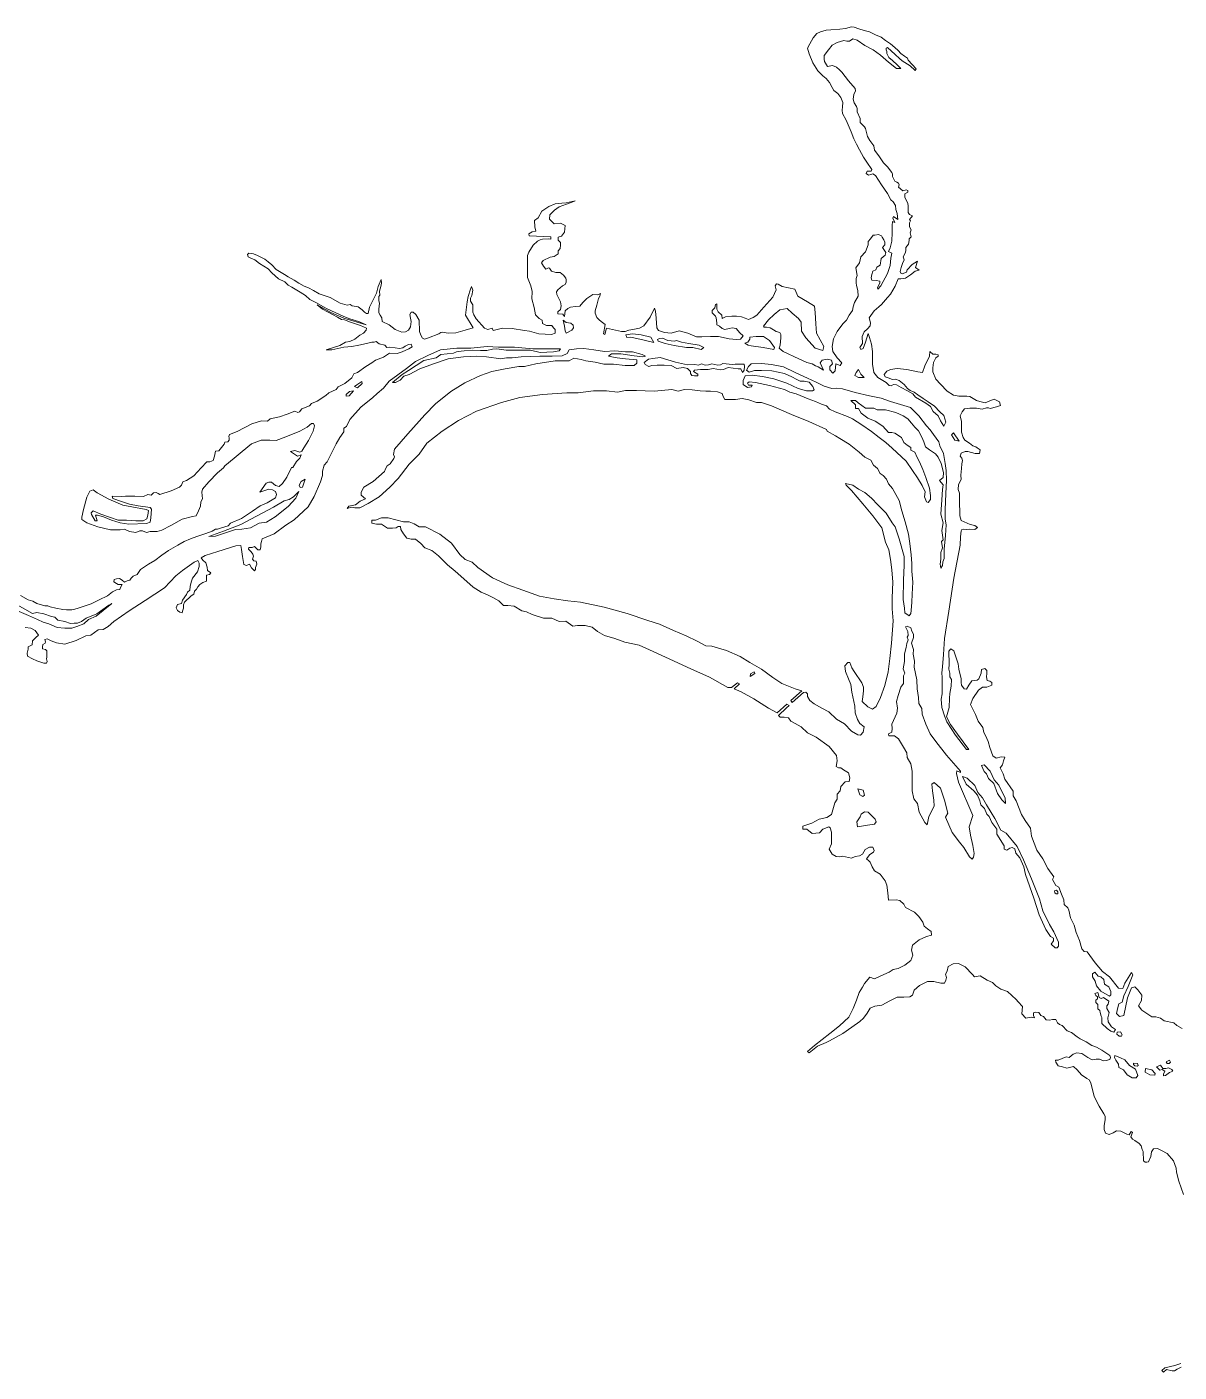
# Model space of a CAD drawing. Header units: inches. Extents: x 2272838 to 2338603, y 13196017 to 13295703.
# Drawn here: x 2285775 to 2298711, y 13272570 to 13287672 of the extents above; entities that cross this region are included whole.
import ezdxf

# ---------------------------------------------------------------- set-up
doc = ezdxf.new("R2010")
doc.units = ezdxf.units.IN
doc.header["$MEASUREMENT"] = 0
doc.layers.add('shoreline04_1', color=7, linetype='Continuous', lineweight=0)

msp = doc.modelspace()

# ---------------------------------------------------------------- linework, layer by layer
at = {"layer": 'shoreline04_1'}
for points in [[(2298745, 13276426), (2298686, 13276460), (2298653, 13276491), (2298543, 13276515), (2298501, 13276545), (2298449, 13276558), (2298404, 13276558), (2298347, 13276597), (2298291, 13276634), (2298254, 13276682), (2298289, 13276743), (2298293, 13276803), (2298249, 13276860), (2298213, 13276897), (2298178, 13276886), (2298132, 13276771), (2298091, 13276573), (2298043, 13276564), (2298009, 13276597), (2298024, 13276664), (2298035, 13276703), (2298071, 13276723), (2298089, 13276795), (2298137, 13276899), (2298191, 13277031), (2298178, 13277055), (2298100, 13276938), (2298078, 13276877), (2298030, 13276879), (2297930, 13277009), (2297852, 13277068), (2297770, 13277166), (2297678, 13277287), (2297646, 13277292), (2297620, 13277322), (2297594, 13277415), (2297555, 13277506), (2297533, 13277589), (2297492, 13277671), (2297472, 13277756), (2297463, 13277784), (2297422, 13277819), (2297418, 13277871), (2297389, 13277934), (2297359, 13278014), (2297325, 13278034), (2297290, 13278101), (2297303, 13278132), (2297237, 13278225), (2297179, 13278331), (2297114, 13278429), (2297053, 13278587), (2297042, 13278676), (2296983, 13278761), (2296940, 13278831), (2296883, 13278985), (2296846, 13279039), (2296849, 13279091), (2296755, 13279228), (2296736, 13279286), (2296701, 13279354), (2296727, 13279388), (2296740, 13279434), (2296753, 13279475), (2296714, 13279477), (2296655, 13279462), (2296618, 13279488), (2296586, 13279582), (2296566, 13279649), (2296538, 13279716), (2296518, 13279749), (2296508, 13279807), (2296453, 13279877), (2296425, 13279951), (2296399, 13280005), (2296369, 13280066), (2296395, 13280133), (2296460, 13280224), (2296503, 13280261), (2296551, 13280261), (2296607, 13280283), (2296607, 13280311), (2296586, 13280326), (2296557, 13280333), (2296549, 13280374), (2296551, 13280413), (2296551, 13280448), (2296529, 13280469), (2296494, 13280456), (2296488, 13280417), (2296464, 13280352), (2296442, 13280339), (2296384, 13280330), (2296351, 13280283), (2296325, 13280237), (2296297, 13280239), (2296269, 13280283), (2296264, 13280313), (2296264, 13280354), (2296236, 13280463), (2296230, 13280521), (2296180, 13280667), (2296149, 13280689), (2296125, 13280665), (2296130, 13280517), (2296125, 13280461), (2296138, 13280417), (2296138, 13280374), (2296154, 13280346), (2296151, 13280272), (2296138, 13280189), (2296132, 13280135), (2296128, 13280031), (2296099, 13279927), (2296143, 13279840), (2296223, 13279731), (2296351, 13279560), (2296325, 13279560), (2296202, 13279720), (2296102, 13279872), (2296078, 13279937), (2296047, 13280031), (2296041, 13280126), (2296049, 13280183), (2296052, 13280367), (2296047, 13280421), (2296056, 13280489), (2296067, 13280628), (2296075, 13280806), (2296127, 13281114), (2296181, 13281483), (2296251, 13281854), (2296257, 13281948), (2296264, 13282015), (2296272, 13282030), (2296290, 13282032), (2296322, 13282028), (2296361, 13282032), (2296416, 13282028), (2296448, 13282052), (2296416, 13282076), (2296364, 13282084), (2296264, 13282130), (2296249, 13282184), (2296249, 13282232), (2296244, 13282319), (2296244, 13282438), (2296229, 13282479), (2296233, 13282534), (2296264, 13282590), (2296259, 13282638), (2296268, 13282716), (2296270, 13282768), (2296279, 13282805), (2296270, 13282831), (2296253, 13282853), (2296264, 13282888), (2296307, 13282907), (2296340, 13282907), (2296422, 13282884), (2296468, 13282882), (2296479, 13282925), (2296444, 13282948), (2296429, 13282958), (2296394, 13282969), (2296359, 13282998), (2296305, 13283033), (2296285, 13283061), (2296266, 13283124), (2296268, 13283161), (2296266, 13283241), (2296253, 13283307), (2296274, 13283352), (2296302, 13283385), (2296363, 13283392), (2296435, 13283392), (2296500, 13283381), (2296548, 13283394), (2296572, 13283394), (2296591, 13283388), (2296661, 13283405), (2296706, 13283420), (2296695, 13283461), (2296635, 13283493), (2296585, 13283474), (2296535, 13283452), (2296474, 13283465), (2296437, 13283476), (2296363, 13283524), (2296328, 13283528), (2296239, 13283528), (2296177, 13283537), (2296107, 13283584), (2296031, 13283662), (2295979, 13283719), (2295946, 13283801), (2295946, 13283843), (2295953, 13283903), (2295981, 13283956), (2296007, 13283975), (2296007, 13283992), (2295981, 13283999), (2295944, 13283999), (2295912, 13284029), (2295909, 13283977), (2295857, 13283866), (2295831, 13283791), (2295779, 13283801), (2295653, 13283827), (2295545, 13283838), (2295469, 13283825), (2295430, 13283806), (2295401, 13283769), (2295412, 13283745), (2295445, 13283734), (2295493, 13283714), (2295525, 13283717), (2295566, 13283701), (2295625, 13283658), (2295660, 13283612), (2295692, 13283591), (2295736, 13283573), (2295777, 13283541), (2295838, 13283500), (2295892, 13283461), (2295966, 13283413), (2296025, 13283352), (2296070, 13283310), (2296092, 13283236), (2296070, 13283189), (2296031, 13283248), (2296007, 13283304), (2295951, 13283354), (2295920, 13283411), (2295866, 13283448), (2295753, 13283515), (2295721, 13283554), (2295660, 13283586), (2295590, 13283625), (2295536, 13283654), (2295506, 13283656), (2295478, 13283641), (2295456, 13283645), (2295423, 13283678), (2295367, 13283712), (2295330, 13283736), (2295282, 13283793), (2295267, 13283884), (2295269, 13284027), (2295258, 13284109), (2295236, 13284185), (2295219, 13284229), (2295191, 13284133), (2295163, 13284060), (2295137, 13284051), (2295128, 13284073), (2295156, 13284116), (2295154, 13284197), (2295176, 13284247), (2295212, 13284283), (2295243, 13284316), (2295247, 13284350), (2295232, 13284405), (2295288, 13284483), (2295338, 13284531), (2295371, 13284555), (2295436, 13284633), (2295469, 13284672), (2295521, 13284763), (2295557, 13284843), (2295588, 13284845), (2295640, 13284852), (2295694, 13284889), (2295746, 13284928), (2295794, 13284941), (2295751, 13284969), (2295772, 13285041), (2295712, 13285006), (2295659, 13284943), (2295651, 13284917), (2295603, 13284900), (2295588, 13284906), (2295579, 13284924), (2295590, 13284969), (2295605, 13285017), (2295625, 13285058), (2295612, 13285089), (2295638, 13285141), (2295644, 13285165), (2295644, 13285195), (2295672, 13285234), (2295681, 13285273), (2295679, 13285293), (2295703, 13285314), (2295690, 13285360), (2295701, 13285393), (2295685, 13285427), (2295685, 13285471), (2295696, 13285495), (2295683, 13285508), (2295716, 13285549), (2295683, 13285564), (2295668, 13285590), (2295668, 13285631), (2295670, 13285660), (2295664, 13285692), (2295646, 13285725), (2295631, 13285759), (2295631, 13285796), (2295664, 13285818), (2295664, 13285835), (2295646, 13285842), (2295609, 13285831), (2295562, 13285874), (2295566, 13285898), (2295559, 13285918), (2295542, 13285927), (2295520, 13285940), (2295492, 13285992), (2295492, 13286018), (2295486, 13286039), (2295438, 13286100), (2295390, 13286146), (2295338, 13286224), (2295292, 13286289), (2295284, 13286337), (2295238, 13286397), (2295212, 13286441), (2295197, 13286502), (2295188, 13286530), (2295177, 13286549), (2295131, 13286599), (2295131, 13286645), (2295095, 13286717), (2295095, 13286756), (2295088, 13286777), (2295062, 13286821), (2295053, 13286862), (2295058, 13286912), (2295079, 13286955), (2295075, 13286981), (2294999, 13287068), (2294925, 13287164), (2294899, 13287188), (2294866, 13287218), (2294819, 13287237), (2294762, 13287229), (2294730, 13287283), (2294725, 13287311), (2294725, 13287350), (2294773, 13287415), (2294814, 13287465), (2294873, 13287496), (2294945, 13287520), (2294981, 13287513), (2295010, 13287513), (2295049, 13287537), (2295097, 13287522), (2295183, 13287463), (2295277, 13287413), (2295357, 13287353), (2295448, 13287277), (2295539, 13287205), (2295585, 13287205), (2295544, 13287246), (2295494, 13287296), (2295453, 13287327), (2295431, 13287372), (2295431, 13287394), (2295422, 13287416), (2295420, 13287433), (2295437, 13287440), (2295524, 13287361), (2295572, 13287318), (2295602, 13287290), (2295691, 13287233), (2295746, 13287181), (2295757, 13287201), (2295667, 13287298), (2295663, 13287320), (2295628, 13287344), (2295587, 13287374), (2295557, 13287405), (2295518, 13287440), (2295472, 13287483), (2295413, 13287518), (2295364, 13287555), (2295301, 13287581), (2295233, 13287615), (2295175, 13287630), (2295114, 13287650), (2295062, 13287670), (2295031, 13287672), (2294966, 13287652), (2294901, 13287646), (2294801, 13287637), (2294747, 13287635), (2294684, 13287615), (2294643, 13287598), (2294602, 13287548), (2294565, 13287481), (2294539, 13287433), (2294556, 13287370), (2294599, 13287268), (2294656, 13287179), (2294712, 13287122), (2294749, 13287092), (2294786, 13287049), (2294814, 13286990), (2294834, 13286957), (2294880, 13286925), (2294912, 13286881), (2294934, 13286823), (2294932, 13286775), (2294927, 13286738), (2294932, 13286701), (2294973, 13286623), (2295027, 13286495), (2295058, 13286415), (2295088, 13286356), (2295123, 13286291), (2295169, 13286209), (2295205, 13286152), (2295262, 13286070), (2295255, 13286052), (2295210, 13286052), (2295197, 13286026), (2295223, 13286009), (2295251, 13286015), (2295273, 13286022), (2295303, 13286002), (2295368, 13285898), (2295438, 13285801), (2295473, 13285729), (2295501, 13285709), (2295525, 13285666), (2295529, 13285620), (2295544, 13285577), (2295551, 13285510), (2295505, 13285544), (2295497, 13285523), (2295520, 13285475), (2295492, 13285486), (2295490, 13285442), (2295488, 13285362), (2295486, 13285267), (2295468, 13285191), (2295449, 13285152), (2295486, 13285132), (2295473, 13285076), (2295466, 13284993), (2295436, 13284904), (2295362, 13284765), (2295330, 13284728), (2295325, 13284748), (2295351, 13284793), (2295349, 13284817), (2295310, 13284826), (2295262, 13284828), (2295254, 13284856), (2295260, 13284893), (2295273, 13284928), (2295306, 13284943), (2295316, 13284973), (2295353, 13284997), (2295364, 13285073), (2295410, 13285110), (2295418, 13285141), (2295382, 13285197), (2295405, 13285225), (2295405, 13285254), (2295397, 13285280), (2295377, 13285312), (2295368, 13285327), (2295334, 13285340), (2295293, 13285334), (2295275, 13285334), (2295245, 13285293), (2295219, 13285264), (2295221, 13285225), (2295191, 13285145), (2295138, 13285091), (2295121, 13285023), (2295082, 13284967), (2295095, 13284880), (2295084, 13284847), (2295084, 13284800), (2295089, 13284767), (2295104, 13284713), (2295108, 13284648), (2295065, 13284576), (2295050, 13284531), (2295045, 13284489), (2295006, 13284435), (2294978, 13284381), (2294937, 13284339), (2294870, 13284253), (2294830, 13284170), (2294817, 13284083), (2294824, 13284027), (2294872, 13283957), (2294924, 13283899), (2294907, 13283871), (2294857, 13283888), (2294848, 13283810), (2294822, 13283786), (2294791, 13283823), (2294791, 13283858), (2294818, 13283890), (2294809, 13283929), (2294763, 13283942), (2294705, 13283929), (2294679, 13283902), (2294718, 13283819), (2294657, 13283854), (2294630, 13283868), (2294592, 13283888), (2294531, 13283905), (2294440, 13283946), (2294264, 13284027), (2294220, 13284064), (2294233, 13284098), (2294236, 13284140), (2294238, 13284183), (2294238, 13284218), (2294227, 13284242), (2294188, 13284252), (2294155, 13284270), (2294118, 13284294), (2294079, 13284300), (2294053, 13284300), (2294045, 13284311), (2294099, 13284383), (2294164, 13284443), (2294229, 13284496), (2294309, 13284511), (2294368, 13284459), (2294437, 13284398), (2294466, 13284357), (2294472, 13284255), (2294518, 13284181), (2294626, 13284066), (2294709, 13284040), (2294722, 13284085), (2294639, 13284233), (2294631, 13284337), (2294624, 13284465), (2294618, 13284535), (2294537, 13284587), (2294431, 13284650), (2294398, 13284728), (2294253, 13284758), (2294209, 13284784), (2294192, 13284786), (2294175, 13284765), (2294186, 13284721), (2294149, 13284639), (2294049, 13284524), (2293971, 13284437), (2293927, 13284409), (2293875, 13284387), (2293838, 13284402), (2293797, 13284417), (2293741, 13284424), (2293689, 13284426), (2293619, 13284417), (2293582, 13284398), (2293578, 13284435), (2293537, 13284474), (2293521, 13284502), (2293521, 13284563), (2293504, 13284554), (2293497, 13284519), (2293467, 13284487), (2293469, 13284463), (2293506, 13284426), (2293513, 13284404), (2293519, 13284348), (2293519, 13284326), (2293552, 13284311), (2293582, 13284285), (2293610, 13284274), (2293658, 13284287), (2293693, 13284294), (2293738, 13284287), (2293778, 13284237), (2293817, 13284205), (2293786, 13284168), (2293743, 13284163), (2293660, 13284170), (2293539, 13284196), (2293448, 13284198), (2293354, 13284194), (2293294, 13284194), (2293196, 13284233), (2293098, 13284259), (2293007, 13284235), (2292933, 13284241), (2292866, 13284263), (2292846, 13284295), (2292838, 13284402), (2292833, 13284480), (2292820, 13284513), (2292772, 13284413), (2292701, 13284317), (2292653, 13284289), (2292577, 13284274), (2292534, 13284267), (2292490, 13284252), (2292449, 13284252), (2292282, 13284291), (2292265, 13284217), (2292249, 13284226), (2292267, 13284332), (2292236, 13284354), (2292204, 13284378), (2292173, 13284410), (2292156, 13284458), (2292156, 13284486), (2292173, 13284549), (2292193, 13284623), (2292208, 13284649), (2292214, 13284677), (2292184, 13284664), (2292128, 13284666), (2292060, 13284621), (2292015, 13284577), (2291984, 13284538), (2291934, 13284534), (2291878, 13284527), (2291848, 13284512), (2291819, 13284484), (2291809, 13284419), (2291793, 13284445), (2291735, 13284451), (2291735, 13284473), (2291765, 13284499), (2291772, 13284540), (2291767, 13284586), (2291726, 13284666), (2291722, 13284697), (2291737, 13284721), (2291787, 13284764), (2291817, 13284781), (2291828, 13284807), (2291828, 13284831), (2291826, 13284851), (2291798, 13284886), (2291761, 13284916), (2291713, 13284916), (2291665, 13284929), (2291643, 13284964), (2291630, 13284966), (2291602, 13284951), (2291576, 13284985), (2291552, 13285022), (2291572, 13285051), (2291648, 13285085), (2291696, 13285096), (2291741, 13285124), (2291741, 13285157), (2291761, 13285183), (2291767, 13285220), (2291767, 13285250), (2291741, 13285276), (2291739, 13285313), (2291778, 13285322), (2291811, 13285368), (2291815, 13285404), (2291819, 13285444), (2291765, 13285470), (2291693, 13285461), (2291643, 13285513), (2291645, 13285561), (2291698, 13285613), (2291752, 13285652), (2291834, 13285682), (2291904, 13285709), (2291930, 13285721), (2291828, 13285698), (2291782, 13285693), (2291704, 13285684), (2291635, 13285656), (2291556, 13285604), (2291513, 13285530), (2291474, 13285498), (2291476, 13285426), (2291489, 13285380), (2291448, 13285370), (2291409, 13285350), (2291415, 13285328), (2291656, 13285315), (2291656, 13285289), (2291633, 13285292), (2291563, 13285287), (2291537, 13285281), (2291507, 13285265), (2291457, 13285220), (2291409, 13285144), (2291394, 13285105), (2291396, 13284977), (2291394, 13284859), (2291433, 13284764), (2291448, 13284703), (2291444, 13284619), (2291468, 13284521), (2291485, 13284438), (2291526, 13284399), (2291561, 13284378), (2291563, 13284341), (2291607, 13284321), (2291668, 13284321), (2291687, 13284295), (2291704, 13284276), (2291704, 13284232), (2291665, 13284219), (2291524, 13284226), (2291416, 13284256), (2291361, 13284262), (2291223, 13284286), (2291114, 13284288), (2291010, 13284265), (2290999, 13284291), (2290951, 13284273), (2290912, 13284288), (2290817, 13284395), (2290793, 13284438), (2290782, 13284469), (2290782, 13284501), (2290782, 13284551), (2290754, 13284592), (2290756, 13284627), (2290769, 13284657), (2290782, 13284716), (2290767, 13284759), (2290756, 13284727), (2290730, 13284647), (2290717, 13284586), (2290697, 13284436), (2290784, 13284295), (2290695, 13284269), (2290591, 13284238), (2290504, 13284232), (2290439, 13284245), (2290421, 13284240), (2290400, 13284227), (2290285, 13284182), (2290239, 13284167), (2290215, 13284177), (2290196, 13284210), (2290183, 13284251), (2290178, 13284379), (2290141, 13284442), (2290111, 13284468), (2290089, 13284468), (2290072, 13284444), (2290083, 13284403), (2290089, 13284364), (2290083, 13284306), (2290057, 13284269), (2290024, 13284247), (2289983, 13284245), (2289911, 13284275), (2289840, 13284327), (2289762, 13284364), (2289759, 13284405), (2289742, 13284434), (2289727, 13284460), (2289727, 13284503), (2289731, 13284538), (2289735, 13284572), (2289727, 13284596), (2289727, 13284646), (2289738, 13284659), (2289735, 13284705), (2289748, 13284759), (2289755, 13284794), (2289751, 13284835), (2289720, 13284759), (2289698, 13284683), (2289620, 13284527), (2289607, 13284455), (2289586, 13284453), (2289564, 13284468), (2289538, 13284496), (2289492, 13284529), (2289427, 13284542), (2289403, 13284557), (2289369, 13284548), (2289293, 13284572), (2289180, 13284633), (2289056, 13284676), (2288991, 13284711), (2288937, 13284742), (2288889, 13284761), (2288826, 13284794), (2288776, 13284828), (2288709, 13284867), (2288667, 13284893), (2288574, 13284950), (2288524, 13285002), (2288485, 13285034), (2288444, 13285063), (2288363, 13285106), (2288320, 13285126), (2288266, 13285132), (2288253, 13285115), (2288259, 13285091), (2288287, 13285076), (2288335, 13285056), (2288385, 13285017), (2288483, 13284954), (2288526, 13284911), (2288600, 13284843), (2288669, 13284809), (2288706, 13284774), (2288748, 13284750), (2288843, 13284694), (2288902, 13284655), (2288952, 13284611), (2289017, 13284579), (2289104, 13284531), (2289145, 13284507), (2289325, 13284423), (2289390, 13284397), (2289508, 13284360), (2289584, 13284327), (2289334, 13284401), (2289188, 13284466), (2289032, 13284551), (2289093, 13284503), (2289260, 13284414), (2289306, 13284388), (2289339, 13284384), (2289408, 13284357), (2289521, 13284321), (2289588, 13284288), (2289584, 13284266), (2289555, 13284234), (2289512, 13284210), (2289456, 13284166), (2289401, 13284140), (2289351, 13284132), (2289288, 13284095), (2289134, 13284047), (2289199, 13284047), (2289332, 13284077), (2289423, 13284084), (2289503, 13284099), (2289586, 13284117), (2289649, 13284132), (2289673, 13284132), (2289694, 13284140), (2289731, 13284112), (2289792, 13284099), (2289814, 13284073), (2289846, 13284075), (2289911, 13284069), (2289959, 13284062), (2289996, 13284069), (2290020, 13284088), (2290059, 13284106), (2290089, 13284110), (2290100, 13284082), (2290063, 13284058), (2289987, 13284023), (2289933, 13284006), (2289846, 13284008), (2289779, 13283965), (2289690, 13283930), (2289647, 13283902), (2289579, 13283860), (2289486, 13283793), (2289445, 13283778), (2289421, 13283732), (2289343, 13283669), (2289271, 13283632), (2289245, 13283602), (2289163, 13283565), (2289130, 13283535), (2289035, 13283469), (2288969, 13283443), (2288948, 13283417), (2288861, 13283385), (2288835, 13283352), (2288815, 13283343), (2288783, 13283357), (2288696, 13283324), (2288611, 13283294), (2288507, 13283270), (2288477, 13283244), (2288407, 13283248), (2288301, 13283215), (2288134, 13283128), (2288049, 13283096), (2288043, 13283074), (2288045, 13283057), (2288045, 13283033), (2288032, 13283015), (2287995, 13283011), (2287991, 13282989), (2287930, 13282913), (2287893, 13282909), (2287880, 13282853), (2287865, 13282805), (2287830, 13282790), (2287795, 13282790), (2287732, 13282722), (2287650, 13282631), (2287567, 13282579), (2287526, 13282564), (2287509, 13282527), (2287487, 13282503), (2287396, 13282462), (2287268, 13282423), (2287248, 13282433), (2287227, 13282444), (2287196, 13282442), (2287170, 13282416), (2287131, 13282423), (2287085, 13282399), (2286986, 13282403), (2286881, 13282405), (2286834, 13282401), (2286732, 13282405), (2286740, 13282379), (2286838, 13282344), (2286927, 13282314), (2287023, 13282297), (2287157, 13282275), (2287174, 13282258), (2287166, 13282162), (2287159, 13282112), (2287118, 13282097), (2286918, 13282090), (2286823, 13282103), (2286723, 13282134), (2286636, 13282171), (2286569, 13282190), (2286543, 13282190), (2286565, 13282127), (2286541, 13282127), (2286499, 13282197), (2286497, 13282218), (2286517, 13282238), (2286604, 13282203), (2286714, 13282166), (2286799, 13282134), (2286892, 13282134), (2286999, 13282127), (2287081, 13282127), (2287120, 13282149), (2287133, 13282192), (2287140, 13282242), (2287112, 13282253), (2286953, 13282284), (2286853, 13282303), (2286693, 13282370), (2286564, 13282442), (2286517, 13282475), (2286482, 13282459), (2286447, 13282394), (2286410, 13282255), (2286391, 13282168), (2286393, 13282140), (2286447, 13282103), (2286571, 13282058), (2286712, 13282027), (2286821, 13282025), (2286871, 13282032), (2286927, 13282008), (2286999, 13281997), (2287044, 13282014), (2287073, 13282014), (2287118, 13281995), (2287159, 13282008), (2287238, 13282006), (2287290, 13282021), (2287389, 13282075), (2287518, 13282145), (2287635, 13282177), (2287676, 13282182), (2287702, 13282238), (2287722, 13282290), (2287726, 13282340), (2287745, 13282375), (2287739, 13282449), (2287745, 13282481), (2287817, 13282566), (2287915, 13282666), (2287982, 13282722), (2287997, 13282746), (2288103, 13282831), (2288190, 13282905), (2288297, 13282992), (2288405, 13283033), (2288501, 13283033), (2288572, 13283029), (2288683, 13283068), (2288839, 13283135), (2288920, 13283179), (2288970, 13283218), (2288993, 13283218), (2289004, 13283194), (2288989, 13283135), (2288937, 13283027), (2288883, 13282946), (2288861, 13282909), (2288839, 13282898), (2288783, 13282916), (2288735, 13282907), (2288811, 13282851), (2288855, 13282866), (2288839, 13282831), (2288802, 13282794), (2288761, 13282725), (2288746, 13282727), (2288694, 13282616), (2288646, 13282545), (2288605, 13282514), (2288566, 13282525), (2288522, 13282562), (2288490, 13282560), (2288462, 13282549), (2288390, 13282449), (2288492, 13282482), (2288531, 13282475), (2288566, 13282456), (2288575, 13282423), (2288564, 13282386), (2288473, 13282327), (2288394, 13282297), (2288308, 13282236), (2288184, 13282152), (2288062, 13282099), (2288034, 13282071), (2287960, 13282049), (2287915, 13282034), (2287893, 13282034), (2287854, 13282010), (2287785, 13281984), (2287683, 13281952), (2287611, 13281926), (2287539, 13281893), (2287468, 13281852), (2287366, 13281795), (2287288, 13281741), (2287212, 13281680), (2287138, 13281639), (2287049, 13281580), (2287012, 13281524), (2286966, 13281504), (2286945, 13281483), (2286932, 13281461), (2286899, 13281454), (2286869, 13281439), (2286845, 13281459), (2286814, 13281480), (2286780, 13281476), (2286756, 13281467), (2286749, 13281443), (2286782, 13281424), (2286801, 13281413), (2286845, 13281413), (2286825, 13281378), (2286817, 13281357), (2286780, 13281354), (2286734, 13281331), (2286678, 13281285), (2286586, 13281239), (2286495, 13281194), (2286363, 13281150), (2286300, 13281131), (2286280, 13281126), (2286220, 13281126), (2286178, 13281133), (2286098, 13281148), (2286035, 13281163), (2286009, 13281174), (2285974, 13281174), (2285887, 13281198), (2285840, 13281224), (2285790, 13281241), (2285703, 13281289)], [(2285756, 13280930), (2285817, 13280920), (2285869, 13280894), (2285904, 13280844), (2285874, 13280818), (2285839, 13280781), (2285835, 13280733), (2285789, 13280711), (2285787, 13280685), (2285776, 13280642), (2285783, 13280609), (2285837, 13280577), (2285887, 13280557), (2285965, 13280529), (2285993, 13280529), (2286002, 13280548), (2286000, 13280564), (2285993, 13280577), (2285998, 13280598), (2286000, 13280624), (2286000, 13280653), (2285998, 13280666), (2285982, 13280681), (2285950, 13280690), (2285950, 13280713), (2285952, 13280737), (2285980, 13280755), (2285982, 13280768), (2285974, 13280796), (2286002, 13280802), (2286047, 13280779), (2286106, 13280759), (2286202, 13280744), (2286327, 13280785), (2286436, 13280837), (2286492, 13280842), (2286573, 13280902), (2286629, 13280907), (2286688, 13280942), (2286751, 13280996), (2286924, 13281118), (2287104, 13281233), (2287319, 13281374), (2287445, 13281508), (2287521, 13281569), (2287651, 13281663), (2287695, 13281680), (2287710, 13281652), (2287710, 13281615), (2287691, 13281556), (2287634, 13281485), (2287617, 13281437), (2287608, 13281391), (2287604, 13281350), (2287576, 13281326), (2287567, 13281298), (2287521, 13281237), (2287510, 13281200), (2287465, 13281189), (2287450, 13281152), (2287467, 13281122), (2287493, 13281102), (2287519, 13281094), (2287521, 13281113), (2287532, 13281146), (2287532, 13281185), (2287543, 13281213), (2287619, 13281283), (2287647, 13281304), (2287658, 13281339), (2287680, 13281359), (2287695, 13281385), (2287717, 13281413), (2287749, 13281435), (2287790, 13281450), (2287790, 13281489), (2287790, 13281517), (2287825, 13281526), (2287840, 13281543), (2287803, 13281571), (2287799, 13281606), (2287782, 13281654), (2287751, 13281684), (2287732, 13281710), (2287777, 13281739), (2287918, 13281784), (2288122, 13281847), (2288175, 13281849), (2288183, 13281804), (2288196, 13281728), (2288209, 13281637), (2288240, 13281626), (2288272, 13281639), (2288296, 13281598), (2288331, 13281565), (2288342, 13281580), (2288342, 13281602), (2288357, 13281639), (2288348, 13281674), (2288322, 13281676), (2288307, 13281695), (2288320, 13281732), (2288311, 13281752), (2288294, 13281778), (2288261, 13281808), (2288266, 13281828), (2288305, 13281828), (2288331, 13281839), (2288366, 13281802), (2288392, 13281802), (2288402, 13281836), (2288402, 13281869), (2288407, 13281893), (2288416, 13281925), (2288551, 13281979), (2288682, 13282080), (2288775, 13282137), (2288932, 13282284), (2289001, 13282401), (2289071, 13282564), (2289093, 13282636), (2289093, 13282683), (2289112, 13282751), (2289147, 13282790), (2289247, 13282992), (2289288, 13283061), (2289331, 13283126), (2289333, 13283167), (2289364, 13283185), (2289401, 13283263), (2289524, 13283404), (2289659, 13283511), (2289707, 13283556), (2289778, 13283615), (2289841, 13283693), (2290037, 13283838), (2290136, 13283917), (2290277, 13283984), (2290419, 13284045), (2290603, 13284064), (2290757, 13284067), (2290942, 13284084), (2291068, 13284078), (2291248, 13284078), (2291454, 13284058), (2291617, 13284056), (2291767, 13284058), (2291749, 13284034), (2291688, 13284023), (2291537, 13284015), (2291430, 13284041), (2291311, 13284041), (2291157, 13284041), (2291050, 13284056), (2291002, 13284054), (2290940, 13284038), (2290866, 13284038), (2290777, 13284043), (2290683, 13284034), (2290618, 13284027), (2290597, 13284023), (2290564, 13284008), (2290423, 13283993), (2290371, 13283958), (2290232, 13283925), (2290060, 13283815), (2289987, 13283771), (2289878, 13283680), (2289913, 13283680), (2289967, 13283706), (2290008, 13283749), (2290065, 13283769), (2290186, 13283834), (2290338, 13283891), (2290505, 13283947), (2290677, 13283967), (2290827, 13283975), (2290933, 13283967), (2291096, 13283947), (2291161, 13283958), (2291222, 13283958), (2291324, 13283967), (2291534, 13283976), (2291671, 13283976), (2291786, 13283978), (2291840, 13284006), (2291864, 13284047), (2291945, 13284058), (2292029, 13284060), (2292140, 13284045), (2292259, 13284026), (2292377, 13284037), (2292496, 13284024), (2292572, 13284024), (2292681, 13283995), (2292720, 13283974), (2292691, 13283967), (2292592, 13283978), (2292444, 13284002), (2292338, 13284002), (2292305, 13283976), (2292340, 13283969), (2292403, 13283956), (2292496, 13283946), (2292622, 13283935), (2292624, 13283898), (2292594, 13283870), (2292490, 13283870), (2292359, 13283887), (2292253, 13283887), (2292153, 13283909), (2292051, 13283922), (2291999, 13283937), (2291914, 13283952), (2291862, 13283924), (2291706, 13283924), (2291489, 13283891), (2291361, 13283861), (2291296, 13283861), (2291144, 13283834), (2290996, 13283804), (2290866, 13283758), (2290690, 13283676), (2290536, 13283580), (2290362, 13283439), (2290241, 13283317), (2290050, 13283105), (2289902, 13282933), (2289889, 13282870), (2289900, 13282846), (2289896, 13282827), (2289852, 13282766), (2289818, 13282744), (2289800, 13282710), (2289789, 13282679), (2289661, 13282568), (2289557, 13282503), (2289527, 13282449), (2289527, 13282414), (2289575, 13282373), (2289518, 13282347), (2289462, 13282308), (2289388, 13282290), (2289371, 13282267), (2289418, 13282280), (2289457, 13282273), (2289514, 13282271), (2289607, 13282323), (2289729, 13282397), (2289848, 13282505), (2289941, 13282601), (2290065, 13282762), (2290180, 13282875), (2290265, 13282998), (2290436, 13283135), (2290621, 13283255), (2290823, 13283357), (2291103, 13283457), (2291309, 13283513), (2291563, 13283544), (2291838, 13283563), (2291962, 13283565), (2292136, 13283585), (2292283, 13283585), (2292407, 13283570), (2292494, 13283589), (2292620, 13283590), (2292715, 13283587), (2292822, 13283581), (2293015, 13283603), (2293087, 13283581), (2293156, 13283601), (2293245, 13283598), (2293334, 13283588), (2293397, 13283581), (2293449, 13283581), (2293527, 13283575), (2293582, 13283555), (2293590, 13283523), (2293612, 13283488), (2293673, 13283488), (2293731, 13283488), (2293805, 13283499), (2293879, 13283486), (2293966, 13283457), (2294022, 13283455), (2294133, 13283416), (2294359, 13283319), (2294554, 13283241), (2294752, 13283152), (2294758, 13283132), (2294854, 13283082), (2294902, 13283050), (2295008, 13282989), (2295117, 13282896), (2295182, 13282841), (2295251, 13282807), (2295279, 13282750), (2295323, 13282713), (2295355, 13282659), (2295388, 13282635), (2295425, 13282596), (2295447, 13282544), (2295492, 13282488), (2295568, 13282355), (2295596, 13282238), (2295636, 13282114), (2295673, 13281977), (2295689, 13281872), (2295704, 13281746), (2295710, 13281648), (2295710, 13281563), (2295720, 13281437), (2295715, 13281304), (2295711, 13281215), (2295704, 13281121), (2295700, 13281087), (2295679, 13281059), (2295632, 13281095), (2295627, 13281146), (2295614, 13281244), (2295618, 13281461), (2295623, 13281628), (2295623, 13281728), (2295566, 13281923), (2295521, 13282060), (2295490, 13282106), (2295421, 13282214), (2295327, 13282305), (2295258, 13282383), (2295184, 13282444), (2295110, 13282481), (2295049, 13282527), (2294967, 13282546), (2294971, 13282529), (2295032, 13282466), (2295160, 13282318), (2295273, 13282184), (2295373, 13282047), (2295416, 13281888), (2295453, 13281802), (2295469, 13281693), (2295486, 13281576), (2295497, 13281437), (2295490, 13281263), (2295490, 13281139), (2295499, 13281005), (2295480, 13280755), (2295462, 13280582), (2295445, 13280430), (2295406, 13280280), (2295360, 13280145), (2295308, 13280043), (2295267, 13280011), (2295217, 13280039), (2295152, 13280097), (2295161, 13280150), (2295167, 13280217), (2295169, 13280258), (2295148, 13280310), (2295063, 13280436), (2295037, 13280477), (2295013, 13280536), (2294991, 13280536), (2294959, 13280499), (2294967, 13280434), (2295000, 13280354), (2295024, 13280291), (2295037, 13280202), (2295070, 13280045), (2295074, 13279971), (2295100, 13279896), (2295126, 13279852), (2295174, 13279813), (2295163, 13279754), (2295135, 13279720), (2295102, 13279726), (2295031, 13279765), (2294955, 13279848), (2294866, 13279902), (2294777, 13279984), (2294701, 13280023), (2294614, 13280071), (2294566, 13280110), (2294538, 13280156), (2294538, 13280184), (2294518, 13280204), (2294492, 13280201), (2294368, 13280088), (2294351, 13280109), (2294475, 13280219), (2294401, 13280239), (2294251, 13280300), (2294149, 13280369), (2294021, 13280462), (2293893, 13280536), (2293782, 13280605), (2293630, 13280673), (2293463, 13280720), (2293398, 13280723), (2293298, 13280777), (2293178, 13280835), (2293033, 13280894), (2292877, 13280966), (2292746, 13281007), (2292514, 13281085), (2292256, 13281159), (2291991, 13281213), (2291848, 13281230), (2291696, 13281250), (2291529, 13281280), (2291342, 13281349), (2291175, 13281408), (2291003, 13281486), (2290836, 13281603), (2290773, 13281664), (2290695, 13281694), (2290634, 13281749), (2290543, 13281877), (2290410, 13281976), (2290250, 13282059), (2290178, 13282059), (2290124, 13282094), (2290067, 13282117), (2290002, 13282117), (2289829, 13282159), (2289755, 13282159), (2289687, 13282133), (2289648, 13282133), (2289648, 13282100), (2289698, 13282089), (2289757, 13282089), (2289824, 13282046), (2289881, 13282046), (2289920, 13282048), (2289941, 13282065), (2289970, 13282063), (2289972, 13282028), (2290002, 13281981), (2290041, 13281933), (2290087, 13281920), (2290139, 13281920), (2290198, 13281874), (2290243, 13281822), (2290321, 13281794), (2290395, 13281735), (2290497, 13281631), (2290584, 13281562), (2290714, 13281445), (2290784, 13281384), (2290875, 13281325), (2290955, 13281291), (2291014, 13281262), (2291073, 13281230), (2291125, 13281178), (2291173, 13281178), (2291244, 13281167), (2291333, 13281117), (2291383, 13281104), (2291446, 13281074), (2291576, 13281035), (2291668, 13281035), (2291750, 13280996), (2291824, 13281000), (2291904, 13280946), (2291956, 13280952), (2292041, 13280952), (2292121, 13280933), (2292180, 13280885), (2292260, 13280839), (2292375, 13280807), (2292488, 13280764), (2292647, 13280731), (2292807, 13280659), (2292944, 13280597), (2293229, 13280466), (2293439, 13280371), (2293645, 13280256), (2293684, 13280256), (2293751, 13280310), (2293774, 13280298), (2293717, 13280240), (2293793, 13280208), (2293936, 13280128), (2294099, 13280022), (2294199, 13279970), (2294305, 13280069), (2294334, 13280054), (2294303, 13280028), (2294214, 13279943), (2294230, 13279923), (2294275, 13279923), (2294327, 13279915), (2294351, 13279876), (2294401, 13279852), (2294468, 13279815), (2294540, 13279746), (2294636, 13279698), (2294783, 13279594), (2294864, 13279492), (2294870, 13279431), (2294861, 13279368), (2294885, 13279353), (2294913, 13279353), (2294942, 13279332), (2295000, 13279297), (2295015, 13279240), (2295007, 13279201), (2294963, 13279197), (2294911, 13279145), (2294905, 13279095), (2294872, 13279060), (2294872, 13279004), (2294846, 13278962), (2294822, 13278882), (2294807, 13278830), (2294755, 13278797), (2294670, 13278776), (2294586, 13278734), (2294486, 13278700), (2294486, 13278667), (2294532, 13278665), (2294590, 13278617), (2294673, 13278626), (2294710, 13278667), (2294777, 13278691), (2294794, 13278680), (2294807, 13278630), (2294809, 13278583), (2294807, 13278502), (2294781, 13278441), (2294814, 13278385), (2294862, 13278359), (2294903, 13278355), (2294933, 13278361), (2295031, 13278339), (2295072, 13278357), (2295122, 13278366), (2295157, 13278385), (2295185, 13278437), (2295233, 13278463), (2295272, 13278463), (2295287, 13278426), (2295278, 13278407), (2295239, 13278381), (2295200, 13278331), (2295226, 13278311), (2295244, 13278296), (2295265, 13278242), (2295291, 13278198), (2295354, 13278159), (2295409, 13278086), (2295430, 13278036), (2295439, 13277951), (2295448, 13277869), (2295533, 13277871), (2295576, 13277866), (2295622, 13277825), (2295637, 13277786), (2295739, 13277734), (2295787, 13277684), (2295834, 13277621), (2295847, 13277578), (2295886, 13277545), (2295926, 13277515), (2295930, 13277476), (2295873, 13277461), (2295791, 13277424), (2295717, 13277365), (2295706, 13277306), (2295722, 13277250), (2295698, 13277191), (2295633, 13277139), (2295557, 13277100), (2295500, 13277089), (2295455, 13277059), (2295396, 13277033), (2295292, 13276985), (2295240, 13277004), (2295177, 13276931), (2295157, 13276892), (2295118, 13276833), (2295088, 13276744), (2295051, 13276653), (2295003, 13276555), (2294899, 13276457), (2294788, 13276373), (2294619, 13276238), (2294537, 13276171), (2294558, 13276153), (2294652, 13276231), (2294747, 13276271), (2294786, 13276290), (2294934, 13276371), (2295038, 13276442), (2295127, 13276505), (2295168, 13276544), (2295209, 13276601), (2295244, 13276655), (2295294, 13276677), (2295372, 13276688), (2295463, 13276740), (2295546, 13276781), (2295622, 13276781), (2295687, 13276783), (2295717, 13276803), (2295737, 13276859), (2295795, 13276909), (2295884, 13276957), (2295958, 13276955), (2296034, 13276937), (2296078, 13276937), (2296091, 13276970), (2296099, 13277000), (2296088, 13277037), (2296106, 13277072), (2296117, 13277124), (2296175, 13277152), (2296234, 13277159), (2296308, 13277120), (2296390, 13277035), (2296414, 13277009), (2296479, 13277020), (2296555, 13276972), (2296616, 13276944), (2296653, 13276905), (2296709, 13276870), (2296785, 13276842), (2296831, 13276797), (2296881, 13276755), (2296903, 13276727), (2296953, 13276673), (2296946, 13276593), (2296990, 13276543), (2297050, 13276556), (2297089, 13276549), (2297076, 13276575), (2297076, 13276603), (2297100, 13276612), (2297135, 13276608), (2297157, 13276575), (2297189, 13276562), (2297217, 13276525), (2297254, 13276523), (2297291, 13276528), (2297328, 13276528), (2297346, 13276493), (2297367, 13276471), (2297398, 13276460), (2297454, 13276402), (2297504, 13276382), (2297567, 13276334), (2297600, 13276313), (2297667, 13276278), (2297732, 13276237), (2297784, 13276217), (2297845, 13276185), (2297934, 13276126), (2297940, 13276102), (2297932, 13276081), (2297891, 13276067), (2297862, 13276065), (2297817, 13276085), (2297780, 13276083), (2297736, 13276076), (2297687, 13276102), (2297617, 13276146), (2297563, 13276156), (2297522, 13276141), (2297476, 13276104), (2297443, 13276109), (2297354, 13276072), (2297324, 13276074), (2297326, 13276048), (2297354, 13276009), (2297402, 13275998), (2297452, 13275983), (2297524, 13276000), (2297565, 13275963), (2297615, 13275907), (2297676, 13275868), (2297702, 13275852), (2297721, 13275818), (2297758, 13275664), (2297813, 13275555), (2297865, 13275468), (2297880, 13275442), (2297880, 13275403), (2297871, 13275338), (2297869, 13275292), (2297884, 13275251), (2297926, 13275238), (2297971, 13275256), (2298008, 13275279), (2298058, 13275277), (2298125, 13275243), (2298149, 13275234), (2298173, 13275271), (2298186, 13275262), (2298169, 13275210), (2298186, 13275186), (2298214, 13275171), (2298261, 13275137), (2298286, 13275109), (2298297, 13275069), (2298306, 13275047), (2298312, 13274941), (2298329, 13274928), (2298349, 13274926), (2298366, 13274932), (2298392, 13274989), (2298401, 13275043), (2298425, 13275075), (2298467, 13275081), (2298512, 13275058), (2298575, 13275026), (2298649, 13274943), (2298677, 13274859), (2298681, 13274815), (2298709, 13274713), (2298759, 13274563)], [(2285664, 13281183), (2285838, 13281085), (2285885, 13281096), (2285964, 13281081), (2286050, 13281052), (2286089, 13281044), (2286122, 13281013), (2286200, 13280998), (2286265, 13280974), (2286304, 13280977), (2286343, 13280979), (2286389, 13280996), (2286441, 13281033), (2286558, 13281081), (2286693, 13281181), (2286728, 13281198), (2286552, 13281057), (2286465, 13281018), (2286413, 13280972), (2286335, 13280940), (2286278, 13280920), (2286202, 13280920), (2286116, 13280931), (2286022, 13280972), (2285957, 13280990), (2285892, 13281018), (2285792, 13281065), (2285660, 13281120)], [(2298730, 13272666), (2298664, 13272644), (2298549, 13272618), (2298515, 13272588), (2298536, 13272570), (2298571, 13272599), (2298632, 13272586), (2298660, 13272586), (2298688, 13272605), (2298734, 13272625)]]:
    msp.add_lwpolyline(points, dxfattribs=at)
for points in [[(2291811, 13284313), (2291794, 13284379), (2291830, 13284353), (2291883, 13284344), (2291909, 13284324), (2291913, 13284294), (2291893, 13284268), (2291830, 13284233), (2291817, 13284259)], [(2292781, 13284188), (2292812, 13284129), (2292703, 13284155), (2292556, 13284188), (2292512, 13284186), (2292499, 13284216), (2292573, 13284225), (2292671, 13284216)], [(2292912, 13284177), (2292972, 13284153), (2293044, 13284142), (2293066, 13284151), (2293124, 13284131), (2293207, 13284116), (2293322, 13284097), (2293374, 13284071), (2293346, 13284049), (2293252, 13284071), (2293179, 13284073), (2293040, 13284095), (2292942, 13284116), (2292862, 13284142), (2292853, 13284162), (2292877, 13284175)], [(2293836, 13284121), (2293869, 13284134), (2293893, 13284166), (2293893, 13284190), (2293962, 13284195), (2294045, 13284195), (2294112, 13284153), (2294168, 13284073), (2294160, 13284051), (2294040, 13284073), (2293906, 13284093), (2293871, 13284097)], [(2292758, 13283858), (2292716, 13283882), (2292705, 13283906), (2292755, 13283940), (2292801, 13283951), (2292883, 13283960), (2293055, 13283908), (2293192, 13283877), (2293272, 13283882), (2293313, 13283873), (2293350, 13283888), (2293391, 13283873), (2293428, 13283878), (2293465, 13283891), (2293530, 13283875), (2293561, 13283878), (2293589, 13283893), (2293697, 13283882), (2293728, 13283886), (2293826, 13283886), (2293832, 13283858), (2293828, 13283817), (2293810, 13283791), (2293789, 13283832), (2293760, 13283834), (2293648, 13283847), (2293595, 13283826), (2293561, 13283823), (2293480, 13283836), (2293422, 13283825), (2293339, 13283825), (2293270, 13283819), (2293257, 13283804), (2293309, 13283775), (2293309, 13283756), (2293270, 13283754), (2293239, 13283760), (2293224, 13283782), (2293226, 13283804), (2293192, 13283838), (2293144, 13283849), (2293072, 13283838), (2293009, 13283871), (2292929, 13283873), (2292851, 13283873), (2292790, 13283869)], [(2295519, 13283112), (2295595, 13283064), (2295619, 13283006), (2295658, 13282975), (2295697, 13282949), (2295699, 13282919), (2295743, 13282897), (2295771, 13282836), (2295797, 13282788), (2295834, 13282702), (2295869, 13282613), (2295910, 13282495), (2295921, 13282413), (2295919, 13282367), (2295893, 13282333), (2295875, 13282341), (2295851, 13282396), (2295858, 13282452), (2295825, 13282524), (2295773, 13282610), (2295719, 13282693), (2295645, 13282797), (2295491, 13282943), (2295417, 13283005), (2295345, 13283062), (2295259, 13283129), (2295148, 13283205), (2295044, 13283270), (2294987, 13283298), (2294850, 13283350), (2294785, 13283379), (2294753, 13283418), (2294696, 13283435), (2294627, 13283468), (2294546, 13283498), (2294410, 13283552), (2294340, 13283572), (2294279, 13283602), (2294112, 13283645), (2293954, 13283678), (2293882, 13283687), (2293865, 13283674), (2293876, 13283648), (2293917, 13283650), (2293910, 13283630), (2293865, 13283624), (2293817, 13283656), (2293817, 13283702), (2293839, 13283754), (2293919, 13283763), (2294034, 13283747), (2294160, 13283721), (2294305, 13283674), (2294433, 13283611), (2294527, 13283587), (2294596, 13283587), (2294614, 13283598), (2294598, 13283633), (2294559, 13283683), (2294503, 13283693), (2294455, 13283693), (2294418, 13283713), (2294362, 13283745), (2294281, 13283782), (2294140, 13283810), (2294023, 13283815), (2293945, 13283815), (2293884, 13283795), (2293852, 13283819), (2293878, 13283858), (2293906, 13283889), (2294021, 13283893), (2294136, 13283882), (2294268, 13283854), (2294399, 13283791), (2294538, 13283730), (2294635, 13283683), (2294727, 13283639), (2294811, 13283613), (2294859, 13283617), (2294933, 13283607), (2295074, 13283568), (2295235, 13283529), (2295367, 13283503), (2295471, 13283468), (2295619, 13283420), (2295695, 13283398), (2295788, 13283305), (2295875, 13283194), (2295914, 13283147), (2295955, 13283097), (2296014, 13283014), (2296025, 13282969), (2296066, 13282882), (2296086, 13282771), (2296094, 13282693), (2296099, 13282580), (2296090, 13282435), (2296086, 13282252), (2296086, 13282146), (2296097, 13282081), (2296088, 13281964), (2296073, 13281807), (2296073, 13281705), (2296058, 13281666), (2296053, 13281625), (2296034, 13281595), (2296027, 13281640), (2296034, 13281697), (2296034, 13281773), (2296053, 13281825), (2296043, 13281896), (2296062, 13281914), (2296047, 13282018), (2296062, 13282103), (2296036, 13282202), (2296047, 13282363), (2296055, 13282478), (2296062, 13282530), (2296021, 13282578), (2296062, 13282615), (2296064, 13282669), (2296038, 13282771), (2296005, 13282841), (2295975, 13282878), (2295955, 13282893), (2295908, 13282925), (2295862, 13282958), (2295845, 13283014), (2295821, 13283066), (2295784, 13283138), (2295745, 13283179), (2295706, 13283223), (2295664, 13283270), (2295612, 13283305), (2295530, 13283344), (2295415, 13283372), (2295321, 13283374), (2295284, 13283392), (2295191, 13283392), (2295109, 13283450), (2295076, 13283476), (2295026, 13283476), (2295076, 13283429), (2295076, 13283387), (2295111, 13283387), (2295141, 13283335), (2295215, 13283281), (2295300, 13283244), (2295384, 13283190), (2295447, 13283118), (2295484, 13283118)], [(2295174, 13283737), (2295113, 13283735), (2295069, 13283759), (2295085, 13283793), (2295113, 13283824), (2295139, 13283774)], [(2289540, 13283670), (2289488, 13283618), (2289454, 13283635), (2289480, 13283655), (2289536, 13283692)], [(2289441, 13283586), (2289393, 13283531), (2289358, 13283527), (2289358, 13283546), (2289395, 13283579)], [(2296179, 13283116), (2296240, 13283021), (2296194, 13283032), (2296155, 13283093)], [(2287819, 13281950), (2287982, 13282009), (2288175, 13282085), (2288353, 13282181), (2288544, 13282281), (2288662, 13282350), (2288720, 13282365), (2288766, 13282396), (2288827, 13282457), (2288794, 13282381), (2288709, 13282289), (2288562, 13282170), (2288466, 13282113), (2288382, 13282100), (2288286, 13282050), (2288186, 13282035), (2288115, 13282029), (2288006, 13281992), (2287893, 13281955)], [(2288898, 13282595), (2288868, 13282506), (2288842, 13282500), (2288833, 13282526), (2288855, 13282569)], [(2295789, 13280075), (2295824, 13280019), (2295826, 13279958), (2295869, 13279845), (2295917, 13279736), (2295980, 13279650), (2296100, 13279495), (2296258, 13279315), (2296256, 13279300), (2296215, 13279320), (2296210, 13279289), (2296234, 13279194), (2296393, 13278820), (2296352, 13278690), (2296367, 13278597), (2296393, 13278482), (2296408, 13278391), (2296404, 13278352), (2296389, 13278328), (2296358, 13278354), (2296293, 13278460), (2296245, 13278521), (2296161, 13278627), (2296087, 13278799), (2296113, 13278844), (2296078, 13278990), (2296030, 13279124), (2295961, 13279189), (2295935, 13279172), (2295943, 13279094), (2295957, 13278992), (2295959, 13278924), (2295900, 13278807), (2295883, 13278714), (2295855, 13278742), (2295794, 13278855), (2295772, 13278953), (2295731, 13279005), (2295713, 13279094), (2295713, 13279235), (2295713, 13279317), (2295698, 13279398), (2295659, 13279469), (2295652, 13279524), (2295616, 13279586), (2295559, 13279680), (2295516, 13279712), (2295485, 13279712), (2295451, 13279715), (2295448, 13279734), (2295487, 13279754), (2295490, 13279795), (2295485, 13279845), (2295542, 13279969), (2295550, 13280023), (2295537, 13280099), (2295557, 13280166), (2295587, 13280259), (2295615, 13280299), (2295617, 13280385), (2295631, 13280416), (2295613, 13280466), (2295626, 13280548), (2295626, 13280585), (2295626, 13280633), (2295648, 13280704), (2295654, 13280750), (2295669, 13280791), (2295656, 13280820), (2295669, 13280841), (2295665, 13280885), (2295639, 13280937), (2295659, 13280943), (2295698, 13280924), (2295711, 13280889), (2295728, 13280854), (2295728, 13280817), (2295706, 13280752), (2295728, 13280683), (2295726, 13280631), (2295741, 13280553), (2295737, 13280483), (2295765, 13280342), (2295769, 13280240), (2295783, 13280142)], [(2293939, 13280432), (2293947, 13280413), (2293894, 13280379), (2293897, 13280410)], [(2296523, 13279389), (2296590, 13279315), (2296636, 13279218), (2296686, 13279159), (2296716, 13279094), (2296758, 13279016), (2296762, 13278953), (2296721, 13278994), (2296673, 13279064), (2296632, 13279179), (2296569, 13279235), (2296549, 13279285), (2296523, 13279313), (2296493, 13279381)], [(2296643, 13278786), (2296710, 13278656), (2296769, 13278621), (2296894, 13278469), (2296964, 13278323), (2297053, 13278109), (2297144, 13277883), (2297181, 13277748), (2297255, 13277594), (2297303, 13277514), (2297357, 13277397), (2297357, 13277351), (2297342, 13277334), (2297320, 13277334), (2297275, 13277373), (2297301, 13277412), (2297299, 13277440), (2297266, 13277462), (2297214, 13277540), (2297140, 13277703), (2297081, 13277889), (2296988, 13278156), (2296968, 13278241), (2296921, 13278345), (2296879, 13278395), (2296866, 13278443), (2296836, 13278458), (2296810, 13278454), (2296775, 13278428), (2296745, 13278441), (2296745, 13278478), (2296664, 13278608), (2296664, 13278666), (2296608, 13278742), (2296580, 13278807), (2296551, 13278833), (2296525, 13278899), (2296484, 13278938), (2296475, 13278983), (2296447, 13279046), (2296406, 13279094), (2296321, 13279172), (2296280, 13279257), (2296332, 13279239), (2296417, 13279157), (2296451, 13279077), (2296504, 13279016), (2296547, 13278940), (2296601, 13278851)], [(2295103, 13279117), (2295162, 13279102), (2295177, 13279046), (2295158, 13279033), (2295125, 13279050)], [(2295221, 13278855), (2295297, 13278779), (2295310, 13278748), (2295292, 13278722), (2295212, 13278709), (2295099, 13278692), (2295093, 13278746), (2295130, 13278803), (2295140, 13278835), (2295177, 13278859)], [(2297334, 13277981), (2297349, 13277963), (2297349, 13277940), (2297331, 13277940), (2297317, 13277952), (2297311, 13277972)], [(2297765, 13277060), (2297802, 13277017), (2297833, 13277008), (2297865, 13276976), (2297874, 13276926), (2297922, 13276895), (2297946, 13276843), (2297943, 13276806), (2297928, 13276791), (2297831, 13276845), (2297785, 13276908), (2297770, 13276958), (2297739, 13277008), (2297737, 13277043)], [(2297800, 13276830), (2297815, 13276774), (2297837, 13276765), (2297863, 13276774), (2297922, 13276733), (2297915, 13276700), (2297900, 13276683), (2297900, 13276654), (2297924, 13276609), (2297911, 13276548), (2297913, 13276502), (2297950, 13276448), (2297996, 13276416), (2297978, 13276387), (2297944, 13276396), (2297902, 13276429), (2297844, 13276483), (2297844, 13276511), (2297844, 13276550), (2297835, 13276568), (2297826, 13276607), (2297822, 13276628), (2297800, 13276650), (2297798, 13276672), (2297800, 13276696), (2297776, 13276719), (2297776, 13276745), (2297794, 13276759), (2297794, 13276782), (2297776, 13276798), (2297763, 13276819)], [(2298052, 13276392), (2298070, 13276357), (2298063, 13276340), (2298037, 13276342), (2298013, 13276364), (2298017, 13276387)], [(2298100, 13276077), (2298154, 13276014), (2298222, 13275971), (2298248, 13275899), (2298228, 13275875), (2298185, 13275875), (2298128, 13275908), (2298087, 13275962), (2298035, 13275990), (2298031, 13276027), (2298000, 13276073), (2297985, 13276103), (2297989, 13276123), (2298054, 13276099)], [(2298200, 13276040), (2298245, 13276036), (2298252, 13276012), (2298239, 13276003), (2298215, 13276008), (2298198, 13276023)], [(2298332, 13275979), (2298404, 13275962), (2298443, 13275923), (2298437, 13275903), (2298382, 13275906), (2298330, 13275936)], [(2298502, 13276016), (2298528, 13275979), (2298562, 13275979), (2298591, 13275988), (2298628, 13275969), (2298641, 13275949), (2298604, 13275932), (2298558, 13275901), (2298534, 13275897), (2298534, 13275916), (2298549, 13275949), (2298521, 13275969), (2298495, 13275960), (2298458, 13275997)], [(2298565, 13276055), (2298604, 13276071), (2298615, 13276049), (2298601, 13276036), (2298575, 13276036)]]:
    msp.add_lwpolyline(points, close=True, dxfattribs=at)

doc.saveas('drawing.dxf')
